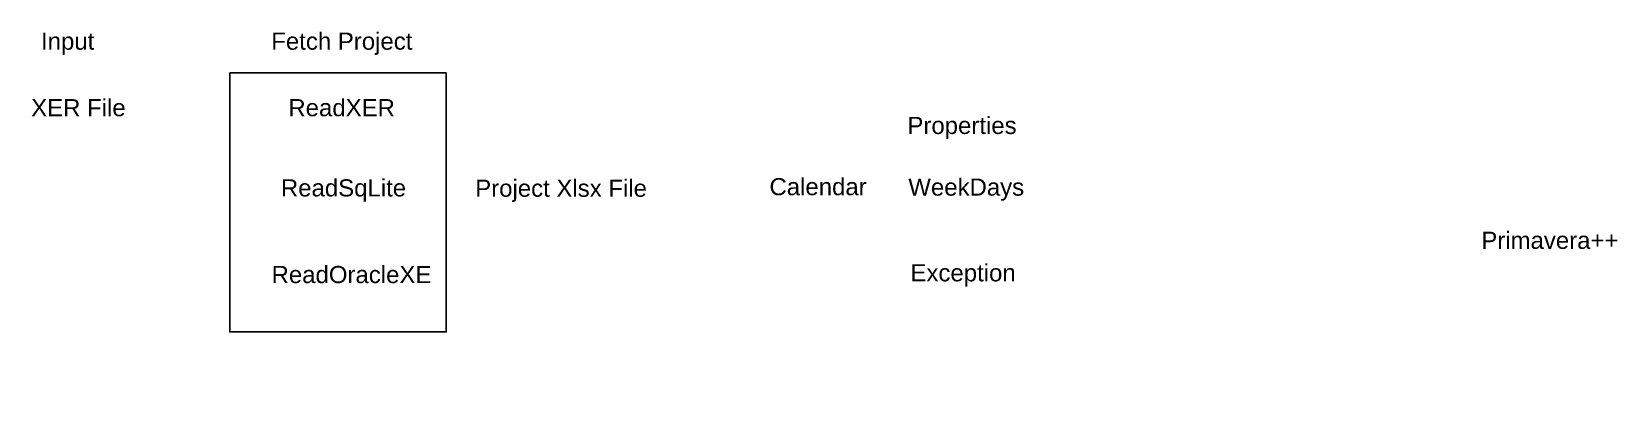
# Model space of a CAD drawing. Header units: inches. Extents: x -79.7 to 12.8, y -8.8 to 12.4.
import ezdxf

# ---------------------------------------------------------------- set-up
doc = ezdxf.new("R2010")
doc.units = ezdxf.units.IN
doc.header["$MEASUREMENT"] = 0
doc.styles.get("Standard").update_dxf_attribs({"font": 'arial.ttf'})

msp = doc.modelspace()

# ---------------------------------------------------------------- linework, layer by layer
msp.add_lwpolyline([(-68.129, 9.966), (-55.506, 9.966), (-55.506, -5.146), (-68.129, -5.146)], close=True)

# ---------------------------------------------------------------- texts
at = {"char_height": 1, "attachment_point": 1}
for s, width, insert in [('\\pxqc;Input', 8.13611, (-81.646, 12.319)), ('Fetch Project', 8.13611, (-65.709, 12.319)), ('\\pxqc;XER File', 8.13611, (-81.019, 8.437)), ('ReadXER', 8.13611, (-64.711, 8.437)), ('Properties', 8.13611, (-28.618, 7.401)), ('ReadSqLite', 8.13611, (-65.146, 3.757)), ('Project Xlsx File', 10.24178, (-53.818, 3.737)), ('Calendar', 8.13611, (-36.662, 3.828)), ('WeekDays', 8.13611, (-28.567, 3.803)), ('Primavera++', 8.13611, (4.841, 0.697)), ('ReadOracleXE', 8.13611, (-65.69, -1.301)), ('Exception', 8.13611, (-28.44, -1.199))]:
    msp.add_mtext_dynamic_manual_height_columns(s, width=width, gutter_width=1, heights=[0.183], dxfattribs=dict(at, insert=insert))

doc.saveas('drawing.dxf')
